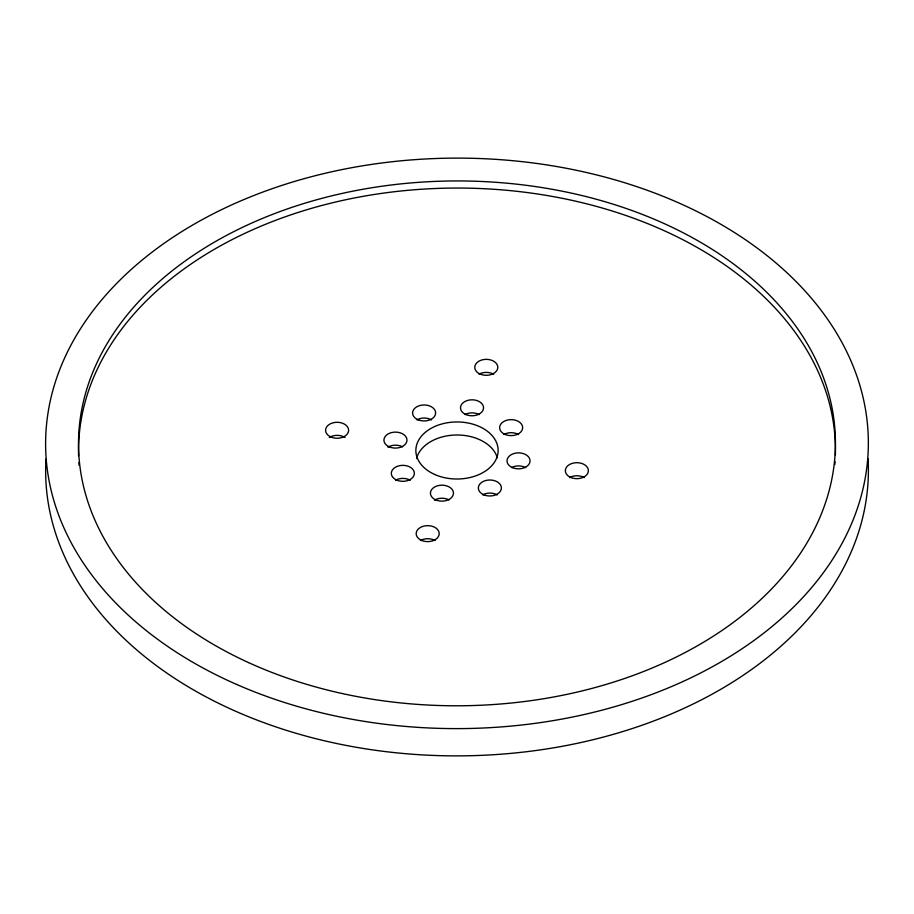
<?xml version="1.0" encoding="UTF-8"?>
<svg xmlns="http://www.w3.org/2000/svg" width="914" height="914" viewBox="0 0 914 914"><rect width="100%" height="100%" fill="white"/><g stroke="black" fill="none" stroke-linecap="round" stroke-linejoin="round"><path stroke-width="1.37" d="M835.076 461.707A378.465 262.421 -0.1 0 1 834.882 464.449M79.107 465.352A378.465 262.421 -0.1 0 1 78.912 462.61M78.593 455.743A378.465 262.421 -0.1 0 1 456.829 188.055A378.465 262.421 -0.1 0 1 835.385 454.829M416.521 458.542A41.141 28.528 -0.1 0 1 456.532 434.995A41.141 28.528 -0.1 0 1 497.33 457.811M511.554 467.557A11.516 7.986 -0.1 0 1 525.676 467.614M482.615 494.851A11.516 7.986 -0.1 0 1 497.296 494.92M434.424 500.187A11.516 7.986 -0.1 0 1 449.105 499.924M395.591 480.181A11.516 7.986 -0.1 0 1 410.272 480.25M387.913 447.129A11.516 7.986 -0.1 0 1 402.594 446.866M416.853 419.823A11.516 7.986 -0.1 0 1 431.534 419.88M465.055 414.499A11.516 7.986 -0.1 0 1 479.176 414.556M503.877 434.481A11.516 7.986 -0.1 0 1 518.569 434.55M569.593 477.554A11.516 7.986 -0.1 0 1 584.274 477.588M478.993 374.203A11.516 7.986 -0.1 0 1 493.686 374.226M329.28 437.486A11.516 7.986 -0.1 0 1 345.046 437.509M420.417 540.505A11.516 7.986 -0.1 0 1 435.098 540.54M868.06 458.725A411.369 285.248 -0.1 0 1 456.772 755.878A411.369 285.248 -0.1 0 1 46.008 459.125M434.63 474.446A41.141 28.528 -0.1 0 0 498.073 451.904A41.141 28.528 -0.1 0 0 438.263 425.101A41.141 28.528 -0.1 0 0 434.63 474.446M512.388 467.614A11.516 7.986 -0.1 0 0 530.04 461.147A11.516 7.986 -0.1 0 0 513.165 453.79A11.516 7.986 -0.1 0 0 512.388 467.614M484.043 494.885A11.516 7.986 -0.1 0 0 501.386 488.042A11.516 7.986 -0.1 0 0 484.18 481.05A11.516 7.986 -0.1 0 0 484.043 494.885M435.807 499.924A11.516 7.986 -0.1 0 0 453.458 493.469A11.516 7.986 -0.1 0 0 436.584 486.099A11.516 7.986 -0.1 0 0 435.807 499.924M397.007 480.227A11.516 7.986 -0.1 0 0 414.362 473.372A11.516 7.986 -0.1 0 0 397.156 466.391A11.516 7.986 -0.1 0 0 397.007 480.227M389.307 446.866A11.516 7.986 -0.1 0 0 406.959 440.411A11.516 7.986 -0.1 0 0 390.084 433.042A11.516 7.986 -0.1 0 0 389.307 446.866M418.269 419.857A11.516 7.986 -0.1 0 0 435.624 413.014A11.516 7.986 -0.1 0 0 418.418 406.022A11.516 7.986 -0.1 0 0 418.269 419.857M465.889 414.556A11.516 7.986 -0.1 0 0 483.54 408.09A11.516 7.986 -0.1 0 0 466.654 400.732A11.516 7.986 -0.1 0 0 465.889 414.556M505.305 434.527A11.516 7.986 -0.1 0 0 522.659 427.672A11.516 7.986 -0.1 0 0 505.453 420.691A11.516 7.986 -0.1 0 0 505.305 434.527M480.478 374.226A11.516 7.986 -0.1 0 0 497.799 367.348A11.516 7.986 -0.1 0 0 480.558 360.402A11.516 7.986 -0.1 0 0 480.478 374.226M331.302 437.178A11.516 7.986 -0.1 0 0 348.622 430.3A11.516 7.986 -0.1 0 0 331.382 423.353A11.516 7.986 -0.1 0 0 331.302 437.178M421.902 540.54A11.516 7.986 -0.1 0 0 439.211 533.65A11.516 7.986 -0.1 0 0 421.982 526.704A11.516 7.986 -0.1 0 0 421.902 540.54M571.079 477.588A11.516 7.986 -0.1 0 0 588.388 470.699A11.516 7.986 -0.1 0 0 571.159 463.752A11.516 7.986 -0.1 0 0 571.079 477.588M236.623 684.437A411.369 285.248 -0.1 0 0 867.992 454.875A411.369 285.248 -0.1 0 0 266.317 190.775A411.369 285.248 -0.1 0 0 236.623 684.437M248.494 662.57A378.465 262.421 -0.1 0 0 834.756 458.702A378.465 262.421 -0.1 0 0 287.67 208.815A378.465 262.421 -0.1 0 0 248.494 662.57"/></g></svg>
